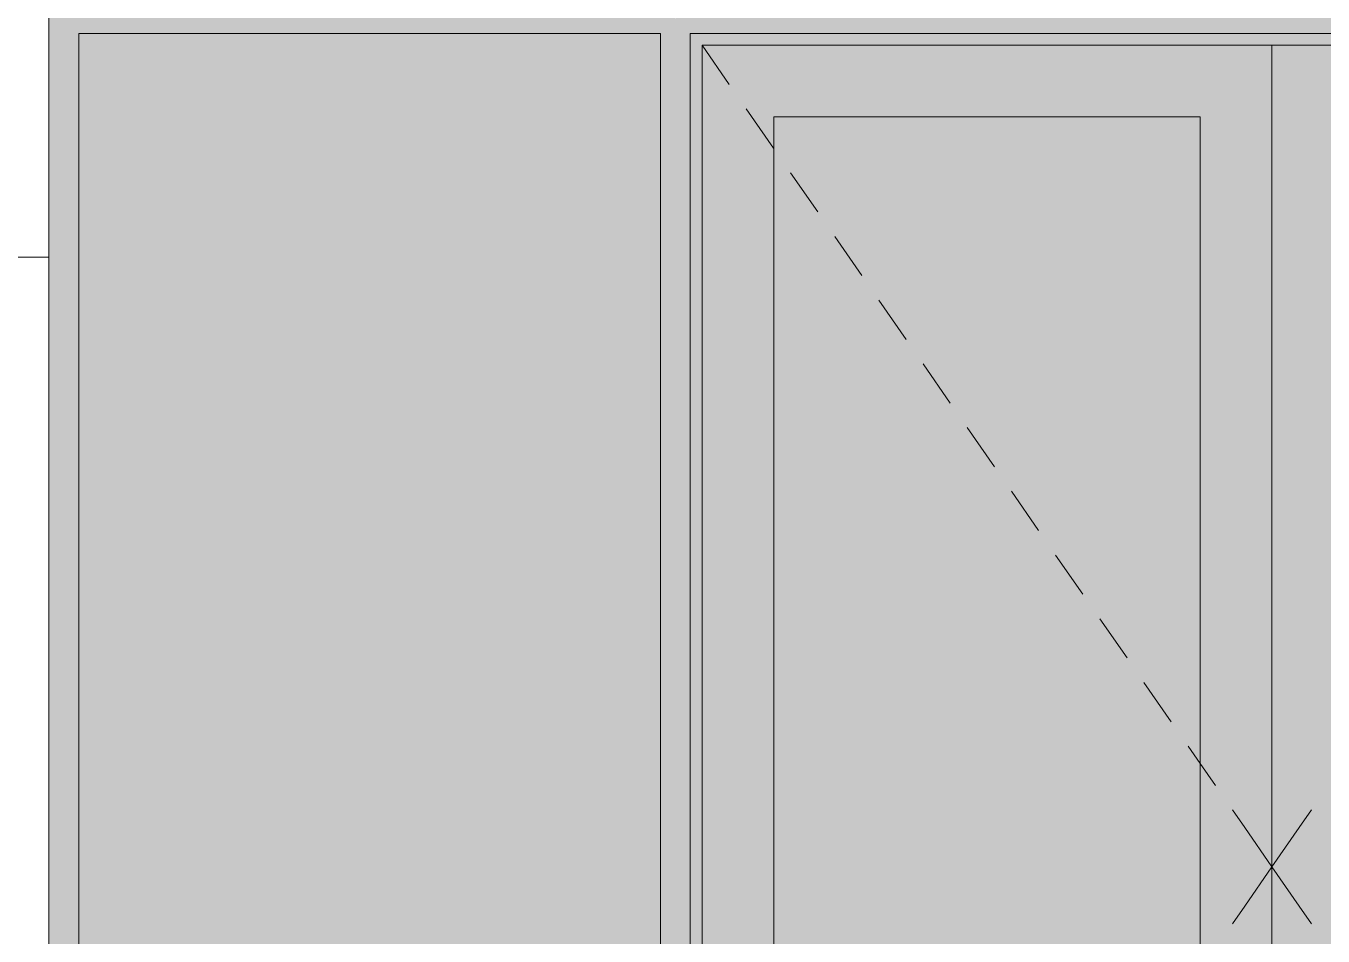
# Model space of a CAD drawing. Header units: millimetres. Extents: x 1499747 to 4341325, y -28481 to 441852.
# Drawn here: x 4137387 to 4139561, y 365090 to 366616 of the extents above; entities that cross this region are included whole.
import ezdxf

# ---------------------------------------------------------------- set-up
doc = ezdxf.new("R2010")
doc.units = ezdxf.units.MM
doc.header["$MEASUREMENT"] = 0
doc.layers.add('Чертеж и Рисунок', color=7, linetype='Continuous')

msp = doc.modelspace()

# ---------------------------------------------------------------- hatches: boundary and pattern name
at = {"layer": 'Чертеж и Рисунок', "linetype": 'Continuous', "lineweight": 0, "true_color": 0x4b4e54}
for points in [[(4138220.3, 366603.4), (4138220.3, 366653.4), (4137475.2, 366653.4), (4137425.2, 366628.4), (4137475.2, 366603.4)], [(4138450.3, 366653.4), (4138220.3, 366653.4), (4138220.3, 366603.4), (4138450.3, 366603.4), (4138475.3, 366628.4)], [(4139040.3, 366603.4), (4139040.3, 366653.4), (4138500.3, 366653.4), (4138475.3, 366628.4), (4138500.3, 366603.4)], [(4139040.3, 366603.4), (4139860.3, 366603.4), (4139860.3, 366653.4), (4139040.3, 366653.4)], [(4137475.2, 366603.4), (4137425.2, 366628.4), (4137425.2, 366093.4), (4137475.2, 366093.4)], [(4138450.3, 366093.4), (4138500.3, 366093.4), (4138500.3, 366603.4), (4138475.3, 366628.4), (4138450.3, 366603.4)], [(4137425.2, 365623.4), (4137475.2, 365623.4), (4137475.2, 366093.4), (4137425.2, 366093.4)], [(4138450.3, 366093.4), (4138450.3, 365623.4), (4138500.3, 365623.4), (4138500.3, 366093.4)], [(4137425.2, 364333.4), (4137475.2, 364333.4), (4137475.2, 365623.4), (4137425.2, 365623.4)], [(4138500.3, 364333.4), (4138500.3, 365623.4), (4138450.3, 365623.4), (4138450.3, 364333.4)]]:
    msp.add_hatch(color=251, dxfattribs=at).paths.add_polyline_path(points)
at = {"layer": 'Чертеж и Рисунок', "linetype": 'Continuous', "lineweight": 0, "true_color": 0x84adf9}
for points in [[(4137475.2, 363878.4), (4138425.3, 363878.4), (4138440.3, 363863.4), (4138450.3, 363863.4), (4138450.3, 365623.4), (4138450.3, 366093.4), (4138450.3, 366603.4), (4137475.2, 366603.4)], [(4139355.3, 363948.4), (4139355.3, 366463.4), (4138640.3, 366463.4), (4138640.3, 363948.4)]]:
    msp.add_hatch(color=161, dxfattribs=at).paths.add_polyline_path(points)
at = {"layer": 'Чертеж и Рисунок', "linetype": 'Continuous', "lineweight": 0, "true_color": 0x2e2e2e}
for points in [[(4138500.3, 363828.4), (4138520.3, 363828.4), (4138520.3, 366583.4), (4138500.3, 366603.4)], [(4140450.3, 366603.4), (4138500.3, 366603.4), (4138520.3, 366583.4), (4140430.3, 366583.4)], [(4138520.3, 363828.4), (4138640.3, 363948.4), (4138640.3, 366463.4), (4138520.3, 366583.4)], [(4139475.3, 366583.4), (4138520.3, 366583.4), (4138640.3, 366463.4), (4139355.3, 366463.4)], [(4139475.3, 366583.4), (4139595.3, 366463.4), (4140310.3, 366463.4), (4140430.3, 366583.4)]]:
    msp.add_hatch(color=250, dxfattribs=at).paths.add_polyline_path(points)
h = msp.add_hatch(color=250, dxfattribs=at)
h.paths.add_polyline_path([(4139355.3, 366463.4), (4139355.3, 363948.4), (4139475.3, 363828.4), (4139475.3, 366583.4)])
h.paths.add_polyline_path([(4139398.3, 364978.4), (4139398.7, 364983.1), (4139399.9, 364987.7), (4139401.9, 364991.9), (4139404.6, 364995.8), (4139407.9, 364999.1), (4139411.8, 365001.8), (4139416, 365003.8), (4139420.6, 365005), (4139425.3, 365005.4), (4139430, 365005), (4139434.5, 365003.8), (4139438.8, 365001.8), (4139442.6, 364999.1), (4139446, 364995.8), (4139448.7, 364991.9), (4139450.6, 364987.7), (4139451.9, 364983.1), (4139452.3, 364978.4), (4139451.9, 364973.8), (4139450.6, 364969.2), (4139448.7, 364964.9), (4139446, 364961.1), (4139442.6, 364957.8), (4139438.8, 364955.1), (4139435.3, 364953.4), (4139435.3, 364703.5), (4139438.8, 364701.8), (4139442.6, 364699.1), (4139446, 364695.8), (4139448.7, 364691.9), (4139450.6, 364687.7), (4139451.9, 364683.1), (4139452.3, 364678.4), (4139451.9, 364673.8), (4139450.6, 364669.2), (4139448.7, 364664.9), (4139446, 364661.1), (4139442.6, 364657.8), (4139438.8, 364655.1), (4139434.5, 364653.1), (4139430, 364651.9), (4139425.3, 364651.4), (4139420.6, 364651.9), (4139416, 364653.1), (4139411.8, 364655.1), (4139407.9, 364657.8), (4139404.6, 364661.1), (4139401.9, 364664.9), (4139399.9, 364669.2), (4139398.7, 364673.8), (4139398.3, 364678.4), (4139398.7, 364683.1), (4139399.9, 364687.7), (4139401.9, 364691.9), (4139404.6, 364695.8), (4139407.9, 364699.1), (4139411.8, 364701.8), (4139415.3, 364703.5), (4139415.3, 364953.4), (4139411.8, 364955.1), (4139407.9, 364957.8), (4139404.6, 364961.1), (4139401.9, 364964.9), (4139399.9, 364969.2), (4139398.7, 364973.8)], flags=0)
h = msp.add_hatch(color=250, dxfattribs=at)
h.paths.add_polyline_path([(4139475.3, 366583.4), (4139475.3, 363828.4), (4139595.3, 363948.4), (4139595.3, 366463.4)])
h.paths.add_polyline_path([(4139498.3, 364678.4), (4139498.7, 364683.1), (4139499.9, 364687.7), (4139501.9, 364691.9), (4139504.6, 364695.8), (4139507.9, 364699.1), (4139511.8, 364701.8), (4139515.3, 364703.5), (4139515.3, 364953.4), (4139511.8, 364955.1), (4139507.9, 364957.8), (4139504.6, 364961.1), (4139501.9, 364964.9), (4139499.9, 364969.2), (4139498.7, 364973.8), (4139498.3, 364978.4), (4139498.7, 364983.1), (4139499.9, 364987.7), (4139501.9, 364991.9), (4139504.6, 364995.8), (4139507.9, 364999.1), (4139511.8, 365001.8), (4139516, 365003.8), (4139520.6, 365005), (4139525.3, 365005.4), (4139530, 365005), (4139534.5, 365003.8), (4139538.8, 365001.8), (4139542.6, 364999.1), (4139546, 364995.8), (4139548.7, 364991.9), (4139550.6, 364987.7), (4139551.9, 364983.1), (4139552.3, 364978.4), (4139551.9, 364973.8), (4139550.6, 364969.2), (4139548.7, 364964.9), (4139546, 364961.1), (4139542.6, 364957.8), (4139538.8, 364955.1), (4139535.3, 364953.4), (4139535.3, 364703.5), (4139538.8, 364701.8), (4139542.6, 364699.1), (4139546, 364695.8), (4139548.7, 364691.9), (4139550.6, 364687.7), (4139551.9, 364683.1), (4139552.3, 364678.4), (4139551.9, 364673.8), (4139550.6, 364669.2), (4139548.7, 364664.9), (4139546, 364661.1), (4139542.6, 364657.8), (4139538.8, 364655.1), (4139534.5, 364653.1), (4139530, 364651.9), (4139525.3, 364651.4), (4139520.6, 364651.9), (4139516, 364653.1), (4139511.8, 364655.1), (4139507.9, 364657.8), (4139504.6, 364661.1), (4139501.9, 364664.9), (4139499.9, 364669.2), (4139498.7, 364673.8)], flags=0)

# ---------------------------------------------------------------- linework, layer by layer
at = {"layer": 'Чертеж и Рисунок', "color": 7, "linetype": 'Continuous', "lineweight": 5}
for points in [[(4137425.2, 363828.4), (4137425.2, 368078.4)], [(4137475.2, 366093.4), (4137475.2, 366603.4)], [(4138220.3, 366603.4), (4137475.2, 366603.4)], [(4138450.3, 366603.4), (4138220.3, 366603.4)], [(4138450.3, 366093.4), (4138450.3, 366603.4)], [(4138500.3, 366093.4), (4138500.3, 366603.4)], [(4139040.3, 366603.4), (4138500.3, 366603.4)], [(4139860.3, 366603.4), (4139040.3, 366603.4)], [(4138520.3, 363828.4), (4138520.3, 366583.4)], [(4138520.3, 366583.4), (4139475.3, 366583.4)], [(4139475.3, 366583.4), (4139475.3, 363828.4)], [(4139475.3, 366583.4), (4140430.3, 366583.4)], [(4138640.3, 366463.4), (4138640.3, 363948.4)], [(4139355.3, 366463.4), (4138640.3, 366463.4)], [(4139355.3, 363948.4), (4139355.3, 366463.4)], [(4137475.2, 365623.4), (4137475.2, 366093.4)], [(4138450.3, 365623.4), (4138450.3, 366093.4)], [(4138500.3, 365623.4), (4138500.3, 366093.4)], [(4137475.2, 364333.4), (4137475.2, 365623.4)], [(4138450.3, 365623.4), (4138450.3, 364333.4)], [(4138500.3, 365623.4), (4138500.3, 364333.4)]]:
    msp.add_lwpolyline(points, dxfattribs=at)
at = {"layer": 'Чертеж и Рисунок', "color": 23, "linetype": 'Continuous', "lineweight": 5, "true_color": 0xbf8080}
for points in [[(4138520.3, 366583.4), (4138565.8, 366517.7)], [(4138594.3, 366476.6), (4138639.9, 366410.9)], [(4138668.4, 366369.8), (4138714, 366304)], [(4138742.5, 366262.9), (4138788.1, 366197.2)], [(4138816.5, 366156.1), (4138862.1, 366090.4)], [(4138890.6, 366049.3), (4138936.2, 365983.5)], [(4138964.7, 365942.4), (4139010.3, 365876.7)], [(4139038.7, 365835.6), (4139084.3, 365769.8)], [(4139112.8, 365728.8), (4139158.4, 365663)], [(4139186.9, 365621.9), (4139232.5, 365556.2)], [(4139260.9, 365515.1), (4139306.5, 365449.3)], [(4139335, 365408.2), (4139355.3, 365379)], [(4139355.3, 365379), (4139380.6, 365342.5)], [(4139409.1, 365301.4), (4139429.7, 365271.7)], [(4139541.5, 365301.4), (4139520.8, 365271.7)], [(4139429.7, 365271.7), (4139475.3, 365205.9)], [(4139520.8, 365271.7), (4139475.3, 365205.9)], [(4139429.7, 365140.2), (4139475.3, 365205.9)], [(4139520.8, 365140.2), (4139475.3, 365205.9)], [(4139409.1, 365110.5), (4139429.7, 365140.2)], [(4139541.5, 365110.5), (4139520.8, 365140.2)]]:
    msp.add_lwpolyline(points, dxfattribs=at)
at = {"layer": 'Чертеж и Рисунок', "color": 253, "linetype": 'Continuous', "lineweight": 5, "true_color": 0xaaaaaa}
msp.add_lwpolyline([(4136187.7, 366228), (4137425.2, 366228)], dxfattribs=at)

doc.saveas('drawing.dxf')
